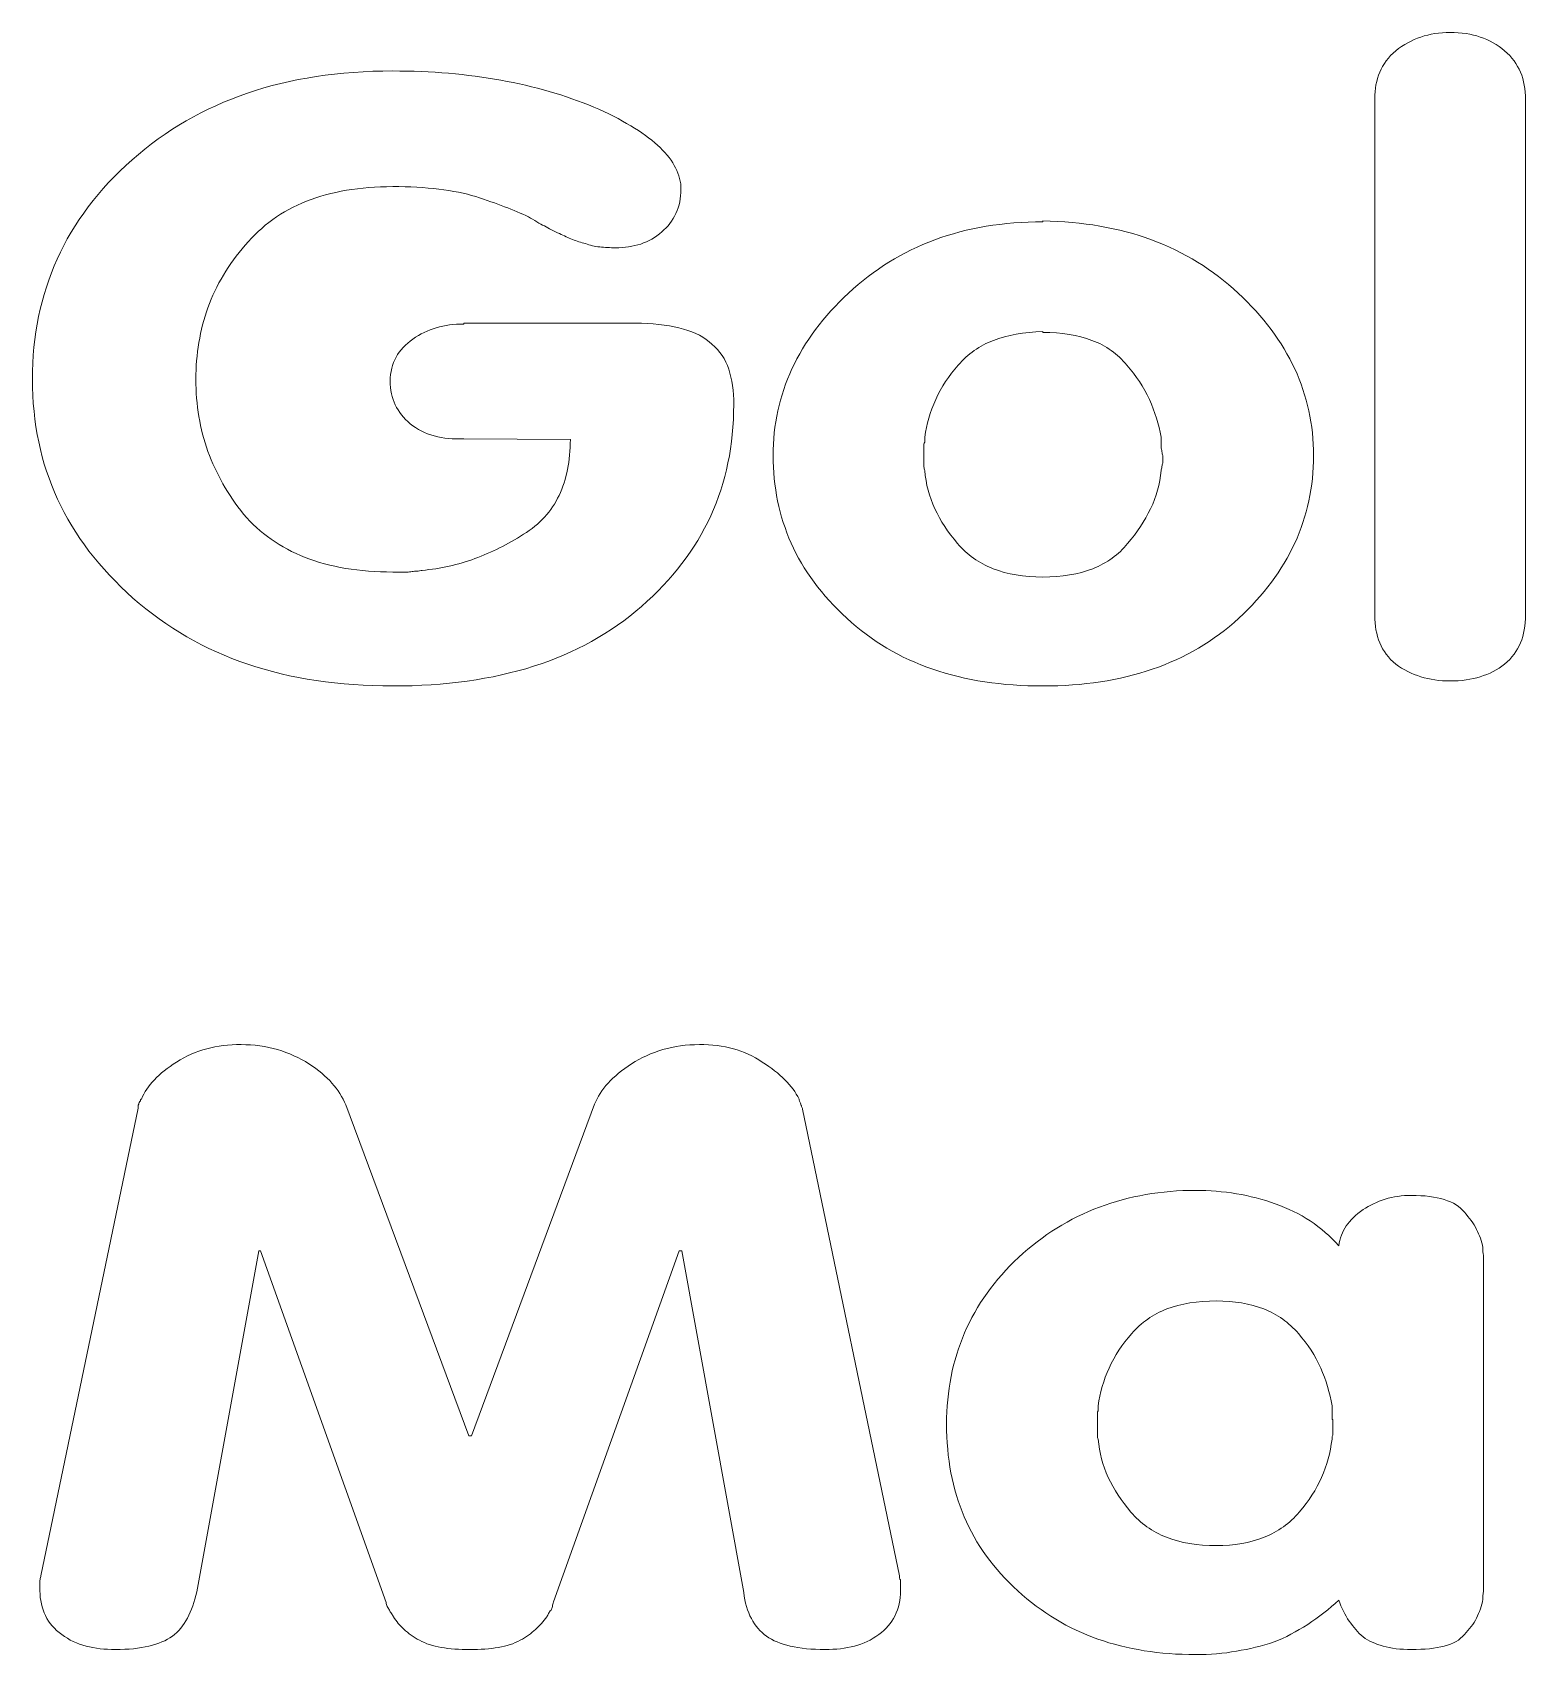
# Model space of a CAD drawing. Header units: millimetres. Extents: x -847 to 848, y -600 to 600.
# Drawn here: x -818.4 to -717.5, y -599.5 to -489.9 of the extents above; entities that cross this region are included whole.
import ezdxf

# ---------------------------------------------------------------- set-up
doc = ezdxf.new("R2010")
doc.units = ezdxf.units.MM
doc.header["$MEASUREMENT"] = 0

msp = doc.modelspace()

# ---------------------------------------------------------------- linework, layer by layer
at = {"color": 250, "lineweight": 5}
for points, knots in [([(-727.6963, -529.2813), (-727.6963, -529.2813), (-727.6963, -494.4201), (-727.6963, -494.4201), (-727.6963, -494.4201), (-727.6963, -493.7787), (-727.5832, -493.1845), (-727.3568, -492.6374), (-727.3568, -492.6374), (-727.1304, -492.0904), (-726.772, -491.6093), (-726.2815, -491.1943), (-726.2815, -491.1943), (-725.7533, -490.7793), (-725.1874, -490.468), (-724.5837, -490.2605), (-724.5837, -490.2605), (-723.9801, -490.053), (-723.3198, -489.9493), (-722.603, -489.9493), (-722.603, -489.9493), (-721.8484, -489.9493), (-721.1693, -490.053), (-720.5656, -490.2605), (-720.5656, -490.2605), (-719.962, -490.468), (-719.4149, -490.7793), (-718.9244, -491.1943), (-718.9244, -491.1943), (-718.434, -491.6093), (-718.0755, -492.0904), (-717.8492, -492.6374), (-717.8492, -492.6374), (-717.6228, -493.1845), (-717.5096, -493.7976), (-717.5096, -494.4767), (-717.5096, -494.4767), (-717.5096, -494.4767), (-717.5096, -529.2813), (-717.5096, -529.2813), (-717.5096, -529.2813), (-717.5096, -529.9982), (-717.6228, -530.6301), (-717.8492, -531.1772), (-717.8492, -531.1772), (-718.0755, -531.7243), (-718.434, -532.2053), (-718.9244, -532.6203), (-718.9244, -532.6203), (-719.4149, -532.9976), (-719.962, -533.2806), (-720.5656, -533.4692), (-720.5656, -533.4692), (-721.1693, -533.6578), (-721.8484, -533.7522), (-722.603, -533.7522), (-722.603, -533.7522), (-723.3198, -533.7522), (-723.9801, -533.6578), (-724.5837, -533.4692), (-724.5837, -533.4692), (-725.1874, -533.2806), (-725.7533, -532.9976), (-726.2815, -532.6203), (-726.2815, -532.6203), (-726.772, -532.2053), (-727.1304, -531.7243), (-727.3568, -531.1772), (-727.3568, -531.1772), (-727.5832, -530.6301), (-727.6963, -530.017), (-727.6963, -529.3379), (-727.6963, -529.3379), (-727.6963, -529.3379), (-727.6963, -529.2813), (-727.6963, -529.2813)], [0, 0, 0, 0, 0.05263158, 0.05263158, 0.05263158, 0.05263158, 0.10526316, 0.10526316, 0.10526316, 0.10526316, 0.15789474, 0.15789474, 0.15789474, 0.15789474, 0.21052632, 0.21052632, 0.21052632, 0.21052632, 0.26315789, 0.26315789, 0.26315789, 0.26315789, 0.31578947, 0.31578947, 0.31578947, 0.31578947, 0.36842105, 0.36842105, 0.36842105, 0.36842105, 0.42105263, 0.42105263, 0.42105263, 0.42105263, 0.47368421, 0.47368421, 0.47368421, 0.47368421, 0.52631579, 0.52631579, 0.52631579, 0.52631579, 0.57894737, 0.57894737, 0.57894737, 0.57894737, 0.63157895, 0.63157895, 0.63157895, 0.63157895, 0.68421053, 0.68421053, 0.68421053, 0.68421053, 0.73684211, 0.73684211, 0.73684211, 0.73684211, 0.78947368, 0.78947368, 0.78947368, 0.78947368, 0.84210526, 0.84210526, 0.84210526, 0.84210526, 0.89473684, 0.89473684, 0.89473684, 0.89473684, 0.94736842, 0.94736842, 0.94736842, 0.94736842, 1, 1, 1, 1]), ([(-789.2129, -509.587), (-789.2129, -509.587), (-777.2152, -509.587), (-777.2152, -509.587), (-777.2152, -509.587), (-776.1211, -509.6247), (-775.1779, -509.7568), (-774.3856, -509.9831), (-774.3856, -509.9831), (-773.5933, -510.2095), (-772.9519, -510.5491), (-772.4614, -511.0018), (-772.4614, -511.0018), (-771.9332, -511.4546), (-771.5559, -512.0205), (-771.3295, -512.6996), (-771.3295, -512.6996), (-771.1032, -513.3787), (-770.99, -514.171), (-770.99, -515.0765), (-770.99, -515.0765), (-770.99, -517.8307), (-771.5088, -520.3396), (-772.5463, -522.6034), (-772.5463, -522.6034), (-773.5838, -524.8671), (-775.1401, -526.9044), (-777.2152, -528.7154), (-777.2152, -528.7154), (-779.2903, -530.5264), (-781.7238, -531.8752), (-784.5157, -532.7618), (-784.5157, -532.7618), (-787.3076, -533.6484), (-790.4768, -534.0917), (-794.0233, -534.0917), (-794.0233, -534.0917), (-797.6452, -534.0917), (-800.9088, -533.6013), (-803.8139, -532.6203), (-803.8139, -532.6203), (-806.719, -531.6394), (-809.3034, -530.1491), (-811.5671, -528.1495), (-811.5671, -528.1495), (-813.8308, -526.1499), (-815.5286, -523.9239), (-816.6605, -521.4715), (-816.6605, -521.4715), (-817.7923, -519.0191), (-818.3582, -516.3216), (-818.3582, -513.3787), (-818.3582, -513.3787), (-818.3582, -510.4359), (-817.8018, -507.7289), (-816.6888, -505.2576), (-816.6888, -505.2576), (-815.5758, -502.7864), (-813.8874, -500.551), (-811.6237, -498.5514), (-811.6237, -498.5514), (-809.36, -496.5518), (-806.7661, -495.0521), (-803.8422, -494.0522), (-803.8422, -494.0522), (-800.9182, -493.0524), (-797.6452, -492.5525), (-794.0233, -492.5525), (-794.0233, -492.5525), (-791.42, -492.5525), (-788.9865, -492.76), (-786.7228, -493.1751), (-786.7228, -493.1751), (-784.4591, -493.5901), (-782.3652, -494.1937), (-780.441, -494.986), (-780.441, -494.986), (-778.5546, -495.8161), (-777.1209, -496.6744), (-776.1399, -497.561), (-776.1399, -497.561), (-775.159, -498.4476), (-774.6308, -499.3814), (-774.5553, -500.3624), (-774.5553, -500.3624), (-774.5553, -500.4001), (-774.5553, -500.4284), (-774.5553, -500.4472), (-774.5553, -500.4472), (-774.5553, -500.4661), (-774.5553, -500.4755), (-774.5553, -500.4755), (-774.5553, -500.4755), (-774.5553, -500.4755), (-774.5553, -500.4755), (-774.5553, -500.4755), (-774.5553, -500.4755), (-774.5553, -500.4755), (-774.5553, -500.4755), (-774.5553, -500.4755), (-774.5553, -500.4755), (-774.5553, -500.5133), (-774.5553, -500.5321), (-774.5553, -500.5321), (-774.5553, -500.5321), (-774.5553, -500.5321), (-774.5553, -500.5321), (-774.5553, -500.5321), (-774.5553, -500.5321), (-774.5553, -501.1358), (-774.6685, -501.6829), (-774.8949, -502.1733), (-774.8949, -502.1733), (-775.1213, -502.6638), (-775.442, -503.0788), (-775.857, -503.4184), (-775.857, -503.4184), (-776.272, -503.7957), (-776.7436, -504.0692), (-777.2718, -504.239), (-777.2718, -504.239), (-777.8, -504.4087), (-778.3659, -504.4936), (-778.9696, -504.4936), (-778.9696, -504.4936), (-779.3469, -504.4936), (-779.7053, -504.4748), (-780.0449, -504.437), (-780.0449, -504.437), (-780.3844, -504.3993), (-780.7051, -504.3239), (-781.0069, -504.2107), (-781.0069, -504.2107), (-781.3088, -504.1352), (-781.6012, -504.0409), (-781.8841, -503.9277), (-781.8841, -503.9277), (-782.1671, -503.8145), (-782.4595, -503.6825), (-782.7613, -503.5316), (-782.7613, -503.5316), (-782.95, -503.4561), (-783.1292, -503.3712), (-783.2989, -503.2769), (-783.2989, -503.2769), (-783.4687, -503.1826), (-783.6291, -503.0977), (-783.78, -503.0222), (-783.78, -503.0222), (-783.9309, -502.9468), (-784.1007, -502.8524), (-784.2893, -502.7393), (-784.2893, -502.7393), (-784.478, -502.6261), (-784.6666, -502.5129), (-784.8553, -502.3997), (-784.8553, -502.3997), (-785.3457, -502.1733), (-785.8834, -501.947), (-786.4681, -501.7206), (-786.4681, -501.7206), (-787.0529, -501.4942), (-787.7038, -501.2678), (-788.4206, -501.0415), (-788.4206, -501.0415), (-789.1374, -500.8151), (-789.9675, -500.6453), (-790.9107, -500.5321), (-790.9107, -500.5321), (-791.8539, -500.4189), (-792.8914, -500.3624), (-794.0233, -500.3624), (-794.0233, -500.3624), (-796.2493, -500.3624), (-798.1923, -500.6925), (-799.8524, -501.3527), (-799.8524, -501.3527), (-801.5124, -502.013), (-802.8895, -503.0034), (-803.9837, -504.3239), (-803.9837, -504.3239), (-805.1155, -505.6066), (-805.955, -507.012), (-806.502, -508.54), (-806.502, -508.54), (-807.0491, -510.068), (-807.3226, -511.6809), (-807.3226, -513.3787), (-807.3226, -513.3787), (-807.3226, -515.1142), (-807.0491, -516.7366), (-806.502, -518.2457), (-806.502, -518.2457), (-805.955, -519.7549), (-805.1532, -521.1697), (-804.0968, -522.4902), (-804.0968, -522.4902), (-803.0027, -523.7729), (-801.6162, -524.7445), (-799.9373, -525.4047), (-799.9373, -525.4047), (-798.2583, -526.065), (-796.287, -526.3951), (-794.0233, -526.3951), (-794.0233, -526.3951), (-793.8724, -526.3951), (-793.712, -526.3951), (-793.5423, -526.3951), (-793.5423, -526.3951), (-793.3725, -526.3951), (-793.2121, -526.3951), (-793.0612, -526.3951), (-793.0612, -526.3951), (-792.948, -526.3951), (-792.8349, -526.3857), (-792.7217, -526.3668), (-792.7217, -526.3668), (-792.6085, -526.3479), (-792.4953, -526.3385), (-792.3821, -526.3385), (-792.3821, -526.3385), (-792.3444, -526.3385), (-792.2878, -526.3291), (-792.2123, -526.3102), (-792.2123, -526.3102), (-792.1369, -526.2913), (-792.0803, -526.2819), (-792.0426, -526.2819), (-792.0426, -526.2819), (-790.7975, -526.1687), (-789.6091, -525.9046), (-788.4772, -525.4896), (-788.4772, -525.4896), (-787.3453, -525.0746), (-786.2512, -524.5275), (-785.1948, -523.8484), (-785.1948, -523.8484), (-784.1007, -523.1693), (-783.2989, -522.2921), (-782.7896, -521.2168), (-782.7896, -521.2168), (-782.2803, -520.1416), (-782.0256, -518.8871), (-782.0256, -517.4534), (-782.0256, -517.4534), (-782.0256, -517.4534), (-789.2129, -517.3968), (-789.2129, -517.3968), (-789.2129, -517.3968), (-789.9297, -517.4345), (-790.5994, -517.3685), (-791.222, -517.1987), (-791.222, -517.1987), (-791.8445, -517.029), (-792.3821, -516.7554), (-792.8349, -516.3781), (-792.8349, -516.3781), (-793.2876, -516.0009), (-793.6272, -515.5764), (-793.8535, -515.1048), (-793.8535, -515.1048), (-794.0799, -514.6332), (-794.1931, -514.0956), (-794.1931, -513.4919), (-794.1931, -513.4919), (-794.1931, -512.8882), (-794.061, -512.3506), (-793.7969, -511.879), (-793.7969, -511.879), (-793.5328, -511.4074), (-793.1555, -511.0018), (-792.6651, -510.6623), (-792.6651, -510.6623), (-792.1746, -510.3227), (-791.6464, -510.068), (-791.0805, -509.8983), (-791.0805, -509.8983), (-790.5145, -509.7285), (-789.892, -509.6436), (-789.2129, -509.6436), (-789.2129, -509.6436), (-789.2129, -509.6436), (-789.2129, -509.587), (-789.2129, -509.587)], [0, 0, 0, 0, 0.01408451, 0.01408451, 0.01408451, 0.01408451, 0.02816901, 0.02816901, 0.02816901, 0.02816901, 0.04225352, 0.04225352, 0.04225352, 0.04225352, 0.05633803, 0.05633803, 0.05633803, 0.05633803, 0.07042254, 0.07042254, 0.07042254, 0.07042254, 0.08450704, 0.08450704, 0.08450704, 0.08450704, 0.09859155, 0.09859155, 0.09859155, 0.09859155, 0.11267606, 0.11267606, 0.11267606, 0.11267606, 0.12676056, 0.12676056, 0.12676056, 0.12676056, 0.14084507, 0.14084507, 0.14084507, 0.14084507, 0.15492958, 0.15492958, 0.15492958, 0.15492958, 0.16901408, 0.16901408, 0.16901408, 0.16901408, 0.18309859, 0.18309859, 0.18309859, 0.18309859, 0.1971831, 0.1971831, 0.1971831, 0.1971831, 0.21126761, 0.21126761, 0.21126761, 0.21126761, 0.22535211, 0.22535211, 0.22535211, 0.22535211, 0.23943662, 0.23943662, 0.23943662, 0.23943662, 0.25352113, 0.25352113, 0.25352113, 0.25352113, 0.26760563, 0.26760563, 0.26760563, 0.26760563, 0.28169014, 0.28169014, 0.28169014, 0.28169014, 0.29577465, 0.29577465, 0.29577465, 0.29577465, 0.30985915, 0.30985915, 0.30985915, 0.30985915, 0.32394366, 0.32394366, 0.32394366, 0.32394366, 0.33802817, 0.33802817, 0.33802817, 0.33802817, 0.35211268, 0.35211268, 0.35211268, 0.35211268, 0.36619718, 0.36619718, 0.36619718, 0.36619718, 0.38028169, 0.38028169, 0.38028169, 0.38028169, 0.3943662, 0.3943662, 0.3943662, 0.3943662, 0.4084507, 0.4084507, 0.4084507, 0.4084507, 0.42253521, 0.42253521, 0.42253521, 0.42253521, 0.43661972, 0.43661972, 0.43661972, 0.43661972, 0.45070423, 0.45070423, 0.45070423, 0.45070423, 0.46478873, 0.46478873, 0.46478873, 0.46478873, 0.47887324, 0.47887324, 0.47887324, 0.47887324, 0.49295775, 0.49295775, 0.49295775, 0.49295775, 0.50704225, 0.50704225, 0.50704225, 0.50704225, 0.52112676, 0.52112676, 0.52112676, 0.52112676, 0.53521127, 0.53521127, 0.53521127, 0.53521127, 0.54929577, 0.54929577, 0.54929577, 0.54929577, 0.56338028, 0.56338028, 0.56338028, 0.56338028, 0.57746479, 0.57746479, 0.57746479, 0.57746479, 0.5915493, 0.5915493, 0.5915493, 0.5915493, 0.6056338, 0.6056338, 0.6056338, 0.6056338, 0.61971831, 0.61971831, 0.61971831, 0.61971831, 0.63380282, 0.63380282, 0.63380282, 0.63380282, 0.64788732, 0.64788732, 0.64788732, 0.64788732, 0.66197183, 0.66197183, 0.66197183, 0.66197183, 0.67605634, 0.67605634, 0.67605634, 0.67605634, 0.69014085, 0.69014085, 0.69014085, 0.69014085, 0.70422535, 0.70422535, 0.70422535, 0.70422535, 0.71830986, 0.71830986, 0.71830986, 0.71830986, 0.73239437, 0.73239437, 0.73239437, 0.73239437, 0.74647887, 0.74647887, 0.74647887, 0.74647887, 0.76056338, 0.76056338, 0.76056338, 0.76056338, 0.77464789, 0.77464789, 0.77464789, 0.77464789, 0.78873239, 0.78873239, 0.78873239, 0.78873239, 0.8028169, 0.8028169, 0.8028169, 0.8028169, 0.81690141, 0.81690141, 0.81690141, 0.81690141, 0.83098592, 0.83098592, 0.83098592, 0.83098592, 0.84507042, 0.84507042, 0.84507042, 0.84507042, 0.85915493, 0.85915493, 0.85915493, 0.85915493, 0.87323944, 0.87323944, 0.87323944, 0.87323944, 0.88732394, 0.88732394, 0.88732394, 0.88732394, 0.90140845, 0.90140845, 0.90140845, 0.90140845, 0.91549296, 0.91549296, 0.91549296, 0.91549296, 0.92957746, 0.92957746, 0.92957746, 0.92957746, 0.94366197, 0.94366197, 0.94366197, 0.94366197, 0.95774648, 0.95774648, 0.95774648, 0.95774648, 0.97183099, 0.97183099, 0.97183099, 0.97183099, 0.98591549, 0.98591549, 0.98591549, 0.98591549, 1, 1, 1, 1]), ([(-750.1072, -502.6827), (-747.4284, -502.7204), (-744.9855, -503.1448), (-742.7784, -503.956), (-742.7784, -503.956), (-740.5713, -504.7672), (-738.6188, -505.9651), (-736.921, -507.5497), (-736.921, -507.5497), (-735.2232, -509.1343), (-733.9499, -510.8415), (-733.101, -512.6713), (-733.101, -512.6713), (-732.2521, -514.5011), (-731.8277, -516.4536), (-731.8277, -518.5287), (-731.8277, -518.5287), (-731.8277, -520.6415), (-732.2521, -522.6128), (-733.101, -524.4426), (-733.101, -524.4426), (-733.9499, -526.2725), (-735.2044, -527.9608), (-736.8644, -529.5077), (-736.8644, -529.5077), (-738.5622, -531.0546), (-740.5147, -532.2053), (-742.7218, -532.9599), (-742.7218, -532.9599), (-744.9289, -533.7144), (-747.3907, -534.0917), (-750.1072, -534.0917), (-750.1072, -534.0917), (-752.8614, -534.0917), (-755.342, -533.7144), (-757.5491, -532.9599), (-757.5491, -532.9599), (-759.7563, -532.2053), (-761.6898, -531.0546), (-763.3499, -529.5077), (-763.3499, -529.5077), (-765.0477, -527.9608), (-766.3022, -526.2725), (-767.1133, -524.4426), (-767.1133, -524.4426), (-767.9245, -522.6128), (-768.3301, -520.6415), (-768.3301, -518.5287), (-768.3301, -518.5287), (-768.3301, -516.4536), (-767.9056, -514.5011), (-767.0567, -512.6713), (-767.0567, -512.6713), (-766.2078, -510.8415), (-764.9345, -509.1343), (-763.2367, -507.5497), (-763.2367, -507.5497), (-761.5389, -505.9651), (-759.5959, -504.7672), (-757.4076, -503.956), (-757.4076, -503.956), (-755.2194, -503.1448), (-752.7859, -502.7393), (-750.1072, -502.7393), (-750.1072, -502.7393), (-750.1072, -502.7393), (-750.1072, -502.6827), (-750.1072, -502.6827)], [0, 0, 0, 0, 0.05882353, 0.05882353, 0.05882353, 0.05882353, 0.11764706, 0.11764706, 0.11764706, 0.11764706, 0.17647059, 0.17647059, 0.17647059, 0.17647059, 0.23529412, 0.23529412, 0.23529412, 0.23529412, 0.29411765, 0.29411765, 0.29411765, 0.29411765, 0.35294118, 0.35294118, 0.35294118, 0.35294118, 0.41176471, 0.41176471, 0.41176471, 0.41176471, 0.47058824, 0.47058824, 0.47058824, 0.47058824, 0.52941176, 0.52941176, 0.52941176, 0.52941176, 0.58823529, 0.58823529, 0.58823529, 0.58823529, 0.64705882, 0.64705882, 0.64705882, 0.64705882, 0.70588235, 0.70588235, 0.70588235, 0.70588235, 0.76470588, 0.76470588, 0.76470588, 0.76470588, 0.82352941, 0.82352941, 0.82352941, 0.82352941, 0.88235294, 0.88235294, 0.88235294, 0.88235294, 0.94117647, 0.94117647, 0.94117647, 0.94117647, 1, 1, 1, 1]), ([(-750.1072, -510.1529), (-751.3899, -510.1907), (-752.5029, -510.3887), (-753.4461, -510.7472), (-753.4461, -510.7472), (-754.3894, -511.1056), (-755.1817, -511.6621), (-755.823, -512.4166), (-755.823, -512.4166), (-756.4644, -513.1335), (-756.9738, -513.9069), (-757.3511, -514.7369), (-757.3511, -514.7369), (-757.7283, -515.567), (-757.9736, -516.4159), (-758.0868, -517.2836), (-758.0868, -517.2836), (-758.0868, -517.3214), (-758.0868, -517.3685), (-758.0868, -517.4251), (-758.0868, -517.4251), (-758.0868, -517.4817), (-758.0868, -517.5477), (-758.0868, -517.6232), (-758.0868, -517.6232), (-758.1245, -517.6609), (-758.1434, -517.7081), (-758.1434, -517.7647), (-758.1434, -517.7647), (-758.1434, -517.8213), (-758.1434, -517.8873), (-758.1434, -517.9627), (-758.1434, -517.9627), (-758.1434, -518.0759), (-758.1434, -518.1797), (-758.1434, -518.274), (-758.1434, -518.274), (-758.1434, -518.3683), (-758.1434, -518.4532), (-758.1434, -518.5287), (-758.1434, -518.5287), (-758.1434, -518.6041), (-758.1434, -518.689), (-758.1434, -518.7833), (-758.1434, -518.7833), (-758.1434, -518.8777), (-758.1434, -518.9626), (-758.1434, -519.038), (-758.1434, -519.038), (-758.1434, -519.1135), (-758.1434, -519.1984), (-758.1434, -519.2927), (-758.1434, -519.2927), (-758.1434, -519.387), (-758.1245, -519.4719), (-758.0868, -519.5473), (-758.0868, -519.5473), (-758.0113, -520.4528), (-757.7849, -521.3112), (-757.4076, -522.1223), (-757.4076, -522.1223), (-757.0304, -522.9335), (-756.521, -523.7164), (-755.8796, -524.4709), (-755.8796, -524.4709), (-755.2383, -525.2255), (-754.4365, -525.7914), (-753.4744, -526.1687), (-753.4744, -526.1687), (-752.5124, -526.546), (-751.3899, -526.7346), (-750.1072, -526.7346), (-750.1072, -526.7346), (-748.8244, -526.7346), (-747.702, -526.546), (-746.7399, -526.1687), (-746.7399, -526.1687), (-745.7778, -525.7914), (-744.9949, -525.2255), (-744.3913, -524.4709), (-744.3913, -524.4709), (-743.7499, -523.7164), (-743.2311, -522.9335), (-742.835, -522.1223), (-742.835, -522.1223), (-742.4388, -521.3112), (-742.203, -520.4528), (-742.1276, -519.5473), (-742.1276, -519.5473), (-742.1276, -519.5096), (-742.1181, -519.4719), (-742.0993, -519.4342), (-742.0993, -519.4342), (-742.0804, -519.3964), (-742.071, -519.3398), (-742.071, -519.2644), (-742.071, -519.2644), (-742.071, -519.2267), (-742.0615, -519.1889), (-742.0427, -519.1512), (-742.0427, -519.1512), (-742.0238, -519.1135), (-742.0144, -519.0757), (-742.0144, -519.038), (-742.0144, -519.038), (-742.0144, -518.9626), (-742.0144, -518.8777), (-742.0144, -518.7833), (-742.0144, -518.7833), (-742.0144, -518.689), (-742.0144, -518.6041), (-742.0144, -518.5287), (-742.0144, -518.5287), (-742.0144, -518.4909), (-742.0238, -518.4532), (-742.0427, -518.4155), (-742.0427, -518.4155), (-742.0615, -518.3778), (-742.071, -518.3212), (-742.071, -518.2457), (-742.071, -518.2457), (-742.071, -518.208), (-742.0804, -518.1608), (-742.0993, -518.1042), (-742.0993, -518.1042), (-742.1181, -518.0476), (-742.1276, -518.0005), (-742.1276, -517.9627), (-742.1276, -517.9627), (-742.1276, -517.8496), (-742.1276, -517.7364), (-742.1276, -517.6232), (-742.1276, -517.6232), (-742.1276, -517.51), (-742.1276, -517.3968), (-742.1276, -517.2836), (-742.1276, -517.2836), (-742.2785, -516.4159), (-742.5426, -515.567), (-742.9199, -514.7369), (-742.9199, -514.7369), (-743.2972, -513.9069), (-743.8065, -513.1335), (-744.4479, -512.4166), (-744.4479, -512.4166), (-745.0515, -511.6621), (-745.8344, -511.1056), (-746.7965, -510.7472), (-746.7965, -510.7472), (-747.7586, -510.3887), (-748.8621, -510.2095), (-750.1072, -510.2095), (-750.1072, -510.2095), (-750.1072, -510.2095), (-750.1072, -510.1529), (-750.1072, -510.1529)], [0, 0, 0, 0, 0.02564103, 0.02564103, 0.02564103, 0.02564103, 0.05128205, 0.05128205, 0.05128205, 0.05128205, 0.07692308, 0.07692308, 0.07692308, 0.07692308, 0.1025641, 0.1025641, 0.1025641, 0.1025641, 0.12820513, 0.12820513, 0.12820513, 0.12820513, 0.15384615, 0.15384615, 0.15384615, 0.15384615, 0.17948718, 0.17948718, 0.17948718, 0.17948718, 0.20512821, 0.20512821, 0.20512821, 0.20512821, 0.23076923, 0.23076923, 0.23076923, 0.23076923, 0.25641026, 0.25641026, 0.25641026, 0.25641026, 0.28205128, 0.28205128, 0.28205128, 0.28205128, 0.30769231, 0.30769231, 0.30769231, 0.30769231, 0.33333333, 0.33333333, 0.33333333, 0.33333333, 0.35897436, 0.35897436, 0.35897436, 0.35897436, 0.38461538, 0.38461538, 0.38461538, 0.38461538, 0.41025641, 0.41025641, 0.41025641, 0.41025641, 0.43589744, 0.43589744, 0.43589744, 0.43589744, 0.46153846, 0.46153846, 0.46153846, 0.46153846, 0.48717949, 0.48717949, 0.48717949, 0.48717949, 0.51282051, 0.51282051, 0.51282051, 0.51282051, 0.53846154, 0.53846154, 0.53846154, 0.53846154, 0.56410256, 0.56410256, 0.56410256, 0.56410256, 0.58974359, 0.58974359, 0.58974359, 0.58974359, 0.61538462, 0.61538462, 0.61538462, 0.61538462, 0.64102564, 0.64102564, 0.64102564, 0.64102564, 0.66666667, 0.66666667, 0.66666667, 0.66666667, 0.69230769, 0.69230769, 0.69230769, 0.69230769, 0.71794872, 0.71794872, 0.71794872, 0.71794872, 0.74358974, 0.74358974, 0.74358974, 0.74358974, 0.76923077, 0.76923077, 0.76923077, 0.76923077, 0.79487179, 0.79487179, 0.79487179, 0.79487179, 0.82051282, 0.82051282, 0.82051282, 0.82051282, 0.84615385, 0.84615385, 0.84615385, 0.84615385, 0.87179487, 0.87179487, 0.87179487, 0.87179487, 0.8974359, 0.8974359, 0.8974359, 0.8974359, 0.92307692, 0.92307692, 0.92307692, 0.92307692, 0.94871795, 0.94871795, 0.94871795, 0.94871795, 0.97435897, 0.97435897, 0.97435897, 0.97435897, 1, 1, 1, 1]), ([(-817.7923, -594.1934), (-817.7923, -594.1934), (-811.2275, -562.6146), (-811.2275, -562.6146), (-811.2275, -562.6146), (-811.2275, -562.5768), (-811.2275, -562.5297), (-811.2275, -562.4731), (-811.2275, -562.4731), (-811.2275, -562.4165), (-811.2087, -562.3693), (-811.171, -562.3316), (-811.171, -562.3316), (-811.171, -562.2939), (-811.1615, -562.2561), (-811.1427, -562.2184), (-811.1427, -562.2184), (-811.1238, -562.1807), (-811.0955, -562.1429), (-811.0578, -562.1052), (-811.0578, -562.1052), (-811.0578, -562.0675), (-811.0483, -562.0392), (-811.0295, -562.0203), (-811.0295, -562.0203), (-811.0106, -562.0015), (-811.0012, -561.992), (-811.0012, -561.992), (-811.0012, -561.992), (-810.8125, -561.5393), (-810.5201, -561.1054), (-810.124, -560.6904), (-810.124, -560.6904), (-809.7278, -560.2754), (-809.2279, -559.8792), (-808.6243, -559.5019), (-808.6243, -559.5019), (-807.9829, -559.0869), (-807.3038, -558.7851), (-806.5869, -558.5965), (-806.5869, -558.5965), (-805.8701, -558.4078), (-805.0966, -558.3135), (-804.2666, -558.3135), (-804.2666, -558.3135), (-803.3989, -558.3135), (-802.5783, -558.4267), (-801.8048, -558.653), (-801.8048, -558.653), (-801.0314, -558.8794), (-800.324, -559.2001), (-799.6826, -559.6151), (-799.6826, -559.6151), (-799.0412, -560.0301), (-798.5224, -560.464), (-798.1263, -560.9168), (-798.1263, -560.9168), (-797.7301, -561.3695), (-797.4189, -561.86), (-797.1925, -562.3882), (-797.1925, -562.3882), (-797.1925, -562.3882), (-788.8733, -584.7424), (-788.8733, -584.7424), (-788.8733, -584.7424), (-788.8733, -584.7424), (-788.7036, -584.7424), (-788.7036, -584.7424), (-788.7036, -584.7424), (-788.7036, -584.7424), (-780.3844, -562.3316), (-780.3844, -562.3316), (-780.3844, -562.3316), (-780.1958, -561.8411), (-779.8939, -561.3695), (-779.4789, -560.9168), (-779.4789, -560.9168), (-779.0639, -560.464), (-778.5357, -560.0301), (-777.8943, -559.6151), (-777.8943, -559.6151), (-777.2529, -559.2001), (-776.5455, -558.8794), (-775.7721, -558.653), (-775.7721, -558.653), (-774.9987, -558.4267), (-774.1781, -558.3135), (-773.3103, -558.3135), (-773.3103, -558.3135), (-772.4803, -558.3135), (-771.7163, -558.4078), (-771.0183, -558.5965), (-771.0183, -558.5965), (-770.3203, -558.7851), (-769.6695, -559.0869), (-769.0658, -559.5019), (-769.0658, -559.5019), (-768.4622, -559.8792), (-767.9528, -560.2754), (-767.5378, -560.6904), (-767.5378, -560.6904), (-767.1228, -561.1054), (-766.8021, -561.5393), (-766.5757, -561.992), (-766.5757, -561.992), (-766.5757, -562.0298), (-766.5663, -562.0769), (-766.5474, -562.1335), (-766.5474, -562.1335), (-766.5286, -562.1901), (-766.5003, -562.2561), (-766.4626, -562.3316), (-766.4626, -562.3316), (-766.4626, -562.3693), (-766.4531, -562.3976), (-766.4343, -562.4165), (-766.4343, -562.4165), (-766.4154, -562.4353), (-766.406, -562.4636), (-766.406, -562.5014), (-766.406, -562.5014), (-766.406, -562.5391), (-766.3965, -562.5674), (-766.3777, -562.5863), (-766.3777, -562.5863), (-766.3588, -562.6051), (-766.3494, -562.6334), (-766.3494, -562.6711), (-766.3494, -562.6711), (-766.3494, -562.6711), (-759.7846, -594.1934), (-759.7846, -594.1934), (-759.7846, -594.1934), (-759.7846, -594.2311), (-759.7846, -594.2783), (-759.7846, -594.3349), (-759.7846, -594.3349), (-759.7846, -594.3915), (-759.7657, -594.4386), (-759.728, -594.4764), (-759.728, -594.4764), (-759.728, -594.5518), (-759.728, -594.6084), (-759.728, -594.6461), (-759.728, -594.6461), (-759.728, -594.6839), (-759.728, -594.7216), (-759.728, -594.7593), (-759.728, -594.7593), (-759.728, -594.8348), (-759.728, -594.9102), (-759.728, -594.9857), (-759.728, -594.9857), (-759.728, -595.0611), (-759.728, -595.1366), (-759.728, -595.2121), (-759.728, -595.2121), (-759.728, -595.8157), (-759.8506, -596.3722), (-760.0959, -596.8816), (-760.0959, -596.8816), (-760.3411, -597.3909), (-760.7089, -597.8153), (-761.1994, -598.1549), (-761.1994, -598.1549), (-761.6899, -598.5322), (-762.237, -598.7963), (-762.8406, -598.9472), (-762.8406, -598.9472), (-763.4443, -599.0981), (-764.1045, -599.1736), (-764.8214, -599.1736), (-764.8214, -599.1736), (-765.7269, -599.1736), (-766.5097, -599.0981), (-767.17, -598.9472), (-767.17, -598.9472), (-767.8302, -598.7963), (-768.3679, -598.5699), (-768.7829, -598.2681), (-768.7829, -598.2681), (-769.1979, -597.9662), (-769.5374, -597.5701), (-769.8015, -597.0796), (-769.8015, -597.0796), (-770.0656, -596.5892), (-770.2354, -596.0044), (-770.3109, -595.3252), (-770.3109, -595.3252), (-770.3109, -595.3252), (-774.4988, -572.2353), (-774.4988, -572.2353), (-774.4988, -572.2353), (-774.4988, -572.2353), (-774.6685, -572.2353), (-774.6685, -572.2353), (-774.6685, -572.2353), (-774.6685, -572.2353), (-783.1575, -595.9478), (-783.1575, -595.9478), (-783.1575, -595.9478), (-783.1952, -596.061), (-783.2235, -596.1647), (-783.2424, -596.259), (-783.2424, -596.259), (-783.2612, -596.3534), (-783.2895, -596.4382), (-783.3272, -596.5137), (-783.3272, -596.5137), (-783.4027, -596.5892), (-783.4593, -596.6646), (-783.497, -596.7401), (-783.497, -596.7401), (-783.5348, -596.8155), (-783.5725, -596.891), (-783.6102, -596.9664), (-783.6102, -596.9664), (-783.8366, -597.2683), (-784.0912, -597.5512), (-784.3742, -597.8153), (-784.3742, -597.8153), (-784.6572, -598.0794), (-785.0062, -598.3247), (-785.4212, -598.551), (-785.4212, -598.551), (-785.8362, -598.7774), (-786.3267, -598.9378), (-786.8926, -599.0321), (-786.8926, -599.0321), (-787.4585, -599.1264), (-788.0999, -599.1736), (-788.8168, -599.1736), (-788.8168, -599.1736), (-789.5336, -599.1736), (-790.175, -599.1264), (-790.7409, -599.0321), (-790.7409, -599.0321), (-791.3068, -598.9378), (-791.7973, -598.7774), (-792.2123, -598.551), (-792.2123, -598.551), (-792.6273, -598.3247), (-792.9763, -598.0794), (-793.2593, -597.8153), (-793.2593, -597.8153), (-793.5423, -597.5512), (-793.7781, -597.2683), (-793.9667, -596.9664), (-793.9667, -596.9664), (-794.0044, -596.891), (-794.0516, -596.8155), (-794.1082, -596.7401), (-794.1082, -596.7401), (-794.1648, -596.6646), (-794.2119, -596.5892), (-794.2497, -596.5137), (-794.2497, -596.5137), (-794.2874, -596.4382), (-794.3346, -596.3534), (-794.3912, -596.259), (-794.3912, -596.259), (-794.4477, -596.1647), (-794.476, -596.0798), (-794.476, -596.0044), (-794.476, -596.0044), (-794.476, -596.0044), (-802.965, -572.2353), (-802.965, -572.2353), (-802.965, -572.2353), (-802.965, -572.2353), (-803.0782, -572.2353), (-803.0782, -572.2353), (-803.0782, -572.2353), (-803.0782, -572.2353), (-807.266, -595.2687), (-807.266, -595.2687), (-807.266, -595.2687), (-807.417, -595.9478), (-807.6245, -596.542), (-807.8886, -597.0513), (-807.8886, -597.0513), (-808.1527, -597.5607), (-808.4922, -597.9662), (-808.9072, -598.2681), (-808.9072, -598.2681), (-809.3222, -598.5699), (-809.8504, -598.7963), (-810.4918, -598.9472), (-810.4918, -598.9472), (-811.1332, -599.0981), (-811.8878, -599.1736), (-812.7556, -599.1736), (-812.7556, -599.1736), (-813.4724, -599.1736), (-814.1326, -599.0981), (-814.7363, -598.9472), (-814.7363, -598.9472), (-815.34, -598.7963), (-815.887, -598.5322), (-816.3775, -598.1549), (-816.3775, -598.1549), (-816.868, -597.8153), (-817.2358, -597.3909), (-817.4811, -596.8816), (-817.4811, -596.8816), (-817.7263, -596.3722), (-817.8489, -595.8157), (-817.8489, -595.2121), (-817.8489, -595.2121), (-817.8489, -595.1366), (-817.8489, -595.0611), (-817.8489, -594.9857), (-817.8489, -594.9857), (-817.8489, -594.9102), (-817.8489, -594.8348), (-817.8489, -594.7593), (-817.8489, -594.7593), (-817.8489, -594.6839), (-817.8489, -594.599), (-817.8489, -594.5047), (-817.8489, -594.5047), (-817.8489, -594.4103), (-817.83, -594.3254), (-817.7923, -594.25), (-817.7923, -594.25), (-817.7923, -594.25), (-817.7923, -594.1934), (-817.7923, -594.1934)], [0, 0, 0, 0, 0.01219512, 0.01219512, 0.01219512, 0.01219512, 0.02439024, 0.02439024, 0.02439024, 0.02439024, 0.03658537, 0.03658537, 0.03658537, 0.03658537, 0.04878049, 0.04878049, 0.04878049, 0.04878049, 0.06097561, 0.06097561, 0.06097561, 0.06097561, 0.07317073, 0.07317073, 0.07317073, 0.07317073, 0.08536585, 0.08536585, 0.08536585, 0.08536585, 0.09756098, 0.09756098, 0.09756098, 0.09756098, 0.1097561, 0.1097561, 0.1097561, 0.1097561, 0.12195122, 0.12195122, 0.12195122, 0.12195122, 0.13414634, 0.13414634, 0.13414634, 0.13414634, 0.14634146, 0.14634146, 0.14634146, 0.14634146, 0.15853659, 0.15853659, 0.15853659, 0.15853659, 0.17073171, 0.17073171, 0.17073171, 0.17073171, 0.18292683, 0.18292683, 0.18292683, 0.18292683, 0.19512195, 0.19512195, 0.19512195, 0.19512195, 0.20731707, 0.20731707, 0.20731707, 0.20731707, 0.2195122, 0.2195122, 0.2195122, 0.2195122, 0.23170732, 0.23170732, 0.23170732, 0.23170732, 0.24390244, 0.24390244, 0.24390244, 0.24390244, 0.25609756, 0.25609756, 0.25609756, 0.25609756, 0.26829268, 0.26829268, 0.26829268, 0.26829268, 0.2804878, 0.2804878, 0.2804878, 0.2804878, 0.29268293, 0.29268293, 0.29268293, 0.29268293, 0.30487805, 0.30487805, 0.30487805, 0.30487805, 0.31707317, 0.31707317, 0.31707317, 0.31707317, 0.32926829, 0.32926829, 0.32926829, 0.32926829, 0.34146341, 0.34146341, 0.34146341, 0.34146341, 0.35365854, 0.35365854, 0.35365854, 0.35365854, 0.36585366, 0.36585366, 0.36585366, 0.36585366, 0.37804878, 0.37804878, 0.37804878, 0.37804878, 0.3902439, 0.3902439, 0.3902439, 0.3902439, 0.40243902, 0.40243902, 0.40243902, 0.40243902, 0.41463415, 0.41463415, 0.41463415, 0.41463415, 0.42682927, 0.42682927, 0.42682927, 0.42682927, 0.43902439, 0.43902439, 0.43902439, 0.43902439, 0.45121951, 0.45121951, 0.45121951, 0.45121951, 0.46341463, 0.46341463, 0.46341463, 0.46341463, 0.47560976, 0.47560976, 0.47560976, 0.47560976, 0.48780488, 0.48780488, 0.48780488, 0.48780488, 0.5, 0.5, 0.5, 0.5, 0.51219512, 0.51219512, 0.51219512, 0.51219512, 0.52439024, 0.52439024, 0.52439024, 0.52439024, 0.53658537, 0.53658537, 0.53658537, 0.53658537, 0.54878049, 0.54878049, 0.54878049, 0.54878049, 0.56097561, 0.56097561, 0.56097561, 0.56097561, 0.57317073, 0.57317073, 0.57317073, 0.57317073, 0.58536585, 0.58536585, 0.58536585, 0.58536585, 0.59756098, 0.59756098, 0.59756098, 0.59756098, 0.6097561, 0.6097561, 0.6097561, 0.6097561, 0.62195122, 0.62195122, 0.62195122, 0.62195122, 0.63414634, 0.63414634, 0.63414634, 0.63414634, 0.64634146, 0.64634146, 0.64634146, 0.64634146, 0.65853659, 0.65853659, 0.65853659, 0.65853659, 0.67073171, 0.67073171, 0.67073171, 0.67073171, 0.68292683, 0.68292683, 0.68292683, 0.68292683, 0.69512195, 0.69512195, 0.69512195, 0.69512195, 0.70731707, 0.70731707, 0.70731707, 0.70731707, 0.7195122, 0.7195122, 0.7195122, 0.7195122, 0.73170732, 0.73170732, 0.73170732, 0.73170732, 0.74390244, 0.74390244, 0.74390244, 0.74390244, 0.75609756, 0.75609756, 0.75609756, 0.75609756, 0.76829268, 0.76829268, 0.76829268, 0.76829268, 0.7804878, 0.7804878, 0.7804878, 0.7804878, 0.79268293, 0.79268293, 0.79268293, 0.79268293, 0.80487805, 0.80487805, 0.80487805, 0.80487805, 0.81707317, 0.81707317, 0.81707317, 0.81707317, 0.82926829, 0.82926829, 0.82926829, 0.82926829, 0.84146341, 0.84146341, 0.84146341, 0.84146341, 0.85365854, 0.85365854, 0.85365854, 0.85365854, 0.86585366, 0.86585366, 0.86585366, 0.86585366, 0.87804878, 0.87804878, 0.87804878, 0.87804878, 0.8902439, 0.8902439, 0.8902439, 0.8902439, 0.90243902, 0.90243902, 0.90243902, 0.90243902, 0.91463415, 0.91463415, 0.91463415, 0.91463415, 0.92682927, 0.92682927, 0.92682927, 0.92682927, 0.93902439, 0.93902439, 0.93902439, 0.93902439, 0.95121951, 0.95121951, 0.95121951, 0.95121951, 0.96341463, 0.96341463, 0.96341463, 0.96341463, 0.97560976, 0.97560976, 0.97560976, 0.97560976, 0.98780488, 0.98780488, 0.98780488, 0.98780488, 1, 1, 1, 1]), ([(-720.3393, -573.7634), (-720.3393, -573.7634), (-720.3393, -593.9104), (-720.3393, -593.9104), (-720.3393, -593.9104), (-720.3393, -594.0613), (-720.3393, -594.2123), (-720.3393, -594.3632), (-720.3393, -594.3632), (-720.3393, -594.5141), (-720.3393, -594.665), (-720.3393, -594.8159), (-720.3393, -594.8159), (-720.3393, -594.8914), (-720.3393, -594.9668), (-720.3393, -595.0423), (-720.3393, -595.0423), (-720.3393, -595.1177), (-720.3393, -595.1932), (-720.3393, -595.2687), (-720.3393, -595.2687), (-720.3771, -595.3818), (-720.3959, -595.4762), (-720.3959, -595.5516), (-720.3959, -595.5516), (-720.3959, -595.6271), (-720.3959, -595.7025), (-720.3959, -595.778), (-720.3959, -595.778), (-720.4714, -596.2307), (-720.6129, -596.6552), (-720.8204, -597.0513), (-720.8204, -597.0513), (-721.0279, -597.4475), (-721.3014, -597.8153), (-721.641, -598.1549), (-721.641, -598.1549), (-721.9428, -598.5322), (-722.3955, -598.7963), (-722.9992, -598.9472), (-722.9992, -598.9472), (-723.6029, -599.0981), (-724.3386, -599.1736), (-725.2063, -599.1736), (-725.2063, -599.1736), (-725.9609, -599.1736), (-726.6023, -599.0981), (-727.1305, -598.9472), (-727.1305, -598.9472), (-727.6587, -598.7963), (-728.1114, -598.5888), (-728.4887, -598.3247), (-728.4887, -598.3247), (-728.8283, -598.0228), (-729.1395, -597.6644), (-729.4225, -597.2494), (-729.4225, -597.2494), (-729.7055, -596.8344), (-729.9413, -596.3628), (-730.1299, -595.8346), (-730.1299, -595.8346), (-730.7713, -596.4382), (-731.4693, -596.9853), (-732.2238, -597.4758), (-732.2238, -597.4758), (-732.9784, -597.9662), (-733.733, -598.3624), (-734.4876, -598.6642), (-734.4876, -598.6642), (-735.3176, -598.9283), (-736.1665, -599.1358), (-737.0342, -599.2868), (-737.0342, -599.2868), (-737.902, -599.4377), (-738.8263, -599.5131), (-739.8073, -599.5131), (-739.8073, -599.5131), (-742.2219, -599.5131), (-744.4196, -599.1641), (-746.4004, -598.4662), (-746.4004, -598.4662), (-748.3811, -597.7682), (-750.1827, -596.6835), (-751.805, -595.2121), (-751.805, -595.2121), (-753.4273, -593.7406), (-754.6346, -592.0712), (-755.4269, -590.2036), (-755.4269, -590.2036), (-756.2192, -588.336), (-756.6154, -586.2515), (-756.6154, -583.9501), (-756.6154, -583.9501), (-756.6154, -581.7241), (-756.2098, -579.6679), (-755.3986, -577.7814), (-755.3986, -577.7814), (-754.5875, -575.895), (-753.3707, -574.1972), (-751.7484, -572.6881), (-751.7484, -572.6881), (-750.1261, -571.1789), (-748.3057, -570.0471), (-746.2872, -569.2925), (-746.2872, -569.2925), (-744.2687, -568.5379), (-742.1087, -568.1607), (-739.8073, -568.1607), (-739.8073, -568.1607), (-738.8641, -568.1607), (-737.9397, -568.2361), (-737.0342, -568.387), (-737.0342, -568.387), (-736.1287, -568.5379), (-735.261, -568.7643), (-734.431, -569.0661), (-734.431, -569.0661), (-733.5632, -569.368), (-732.7709, -569.7547), (-732.0541, -570.2263), (-732.0541, -570.2263), (-731.3372, -570.6979), (-730.6958, -571.2544), (-730.1299, -571.8958), (-730.1299, -571.8958), (-730.0544, -571.4053), (-729.8847, -570.962), (-729.6206, -570.5659), (-729.6206, -570.5659), (-729.3565, -570.1697), (-728.9792, -569.8018), (-728.4887, -569.4623), (-728.4887, -569.4623), (-728.036, -569.1605), (-727.5361, -568.9247), (-726.989, -568.7549), (-726.989, -568.7549), (-726.4419, -568.5851), (-725.8477, -568.5002), (-725.2063, -568.5002), (-725.2063, -568.5002), (-724.3386, -568.5002), (-723.6029, -568.5945), (-722.9992, -568.7832), (-722.9992, -568.7832), (-722.3955, -568.9718), (-721.9428, -569.2548), (-721.641, -569.6321), (-721.641, -569.6321), (-721.3014, -570.0094), (-721.0279, -570.3961), (-720.8204, -570.7922), (-720.8204, -570.7922), (-720.6129, -571.1884), (-720.4714, -571.594), (-720.3959, -572.009), (-720.3959, -572.009), (-720.3959, -572.0844), (-720.3959, -572.1693), (-720.3959, -572.2636), (-720.3959, -572.2636), (-720.3959, -572.358), (-720.3771, -572.4429), (-720.3393, -572.5183), (-720.3393, -572.5183), (-720.3393, -572.5938), (-720.3393, -572.6692), (-720.3393, -572.7447), (-720.3393, -572.7447), (-720.3393, -572.8201), (-720.3393, -572.8956), (-720.3393, -572.9711), (-720.3393, -572.9711), (-720.3393, -573.122), (-720.3393, -573.2729), (-720.3393, -573.4238), (-720.3393, -573.4238), (-720.3393, -573.5747), (-720.3393, -573.7068), (-720.3393, -573.8199), (-720.3393, -573.8199), (-720.3393, -573.8199), (-720.3393, -573.7634), (-720.3393, -573.7634)], [0, 0, 0, 0, 0.02173913, 0.02173913, 0.02173913, 0.02173913, 0.04347826, 0.04347826, 0.04347826, 0.04347826, 0.06521739, 0.06521739, 0.06521739, 0.06521739, 0.08695652, 0.08695652, 0.08695652, 0.08695652, 0.10869565, 0.10869565, 0.10869565, 0.10869565, 0.13043478, 0.13043478, 0.13043478, 0.13043478, 0.15217391, 0.15217391, 0.15217391, 0.15217391, 0.17391304, 0.17391304, 0.17391304, 0.17391304, 0.19565217, 0.19565217, 0.19565217, 0.19565217, 0.2173913, 0.2173913, 0.2173913, 0.2173913, 0.23913043, 0.23913043, 0.23913043, 0.23913043, 0.26086957, 0.26086957, 0.26086957, 0.26086957, 0.2826087, 0.2826087, 0.2826087, 0.2826087, 0.30434783, 0.30434783, 0.30434783, 0.30434783, 0.32608696, 0.32608696, 0.32608696, 0.32608696, 0.34782609, 0.34782609, 0.34782609, 0.34782609, 0.36956522, 0.36956522, 0.36956522, 0.36956522, 0.39130435, 0.39130435, 0.39130435, 0.39130435, 0.41304348, 0.41304348, 0.41304348, 0.41304348, 0.43478261, 0.43478261, 0.43478261, 0.43478261, 0.45652174, 0.45652174, 0.45652174, 0.45652174, 0.47826087, 0.47826087, 0.47826087, 0.47826087, 0.5, 0.5, 0.5, 0.5, 0.52173913, 0.52173913, 0.52173913, 0.52173913, 0.54347826, 0.54347826, 0.54347826, 0.54347826, 0.56521739, 0.56521739, 0.56521739, 0.56521739, 0.58695652, 0.58695652, 0.58695652, 0.58695652, 0.60869565, 0.60869565, 0.60869565, 0.60869565, 0.63043478, 0.63043478, 0.63043478, 0.63043478, 0.65217391, 0.65217391, 0.65217391, 0.65217391, 0.67391304, 0.67391304, 0.67391304, 0.67391304, 0.69565217, 0.69565217, 0.69565217, 0.69565217, 0.7173913, 0.7173913, 0.7173913, 0.7173913, 0.73913043, 0.73913043, 0.73913043, 0.73913043, 0.76086957, 0.76086957, 0.76086957, 0.76086957, 0.7826087, 0.7826087, 0.7826087, 0.7826087, 0.80434783, 0.80434783, 0.80434783, 0.80434783, 0.82608696, 0.82608696, 0.82608696, 0.82608696, 0.84782609, 0.84782609, 0.84782609, 0.84782609, 0.86956522, 0.86956522, 0.86956522, 0.86956522, 0.89130435, 0.89130435, 0.89130435, 0.89130435, 0.91304348, 0.91304348, 0.91304348, 0.91304348, 0.93478261, 0.93478261, 0.93478261, 0.93478261, 0.95652174, 0.95652174, 0.95652174, 0.95652174, 0.97826087, 0.97826087, 0.97826087, 0.97826087, 1, 1, 1, 1]), ([(-746.4287, -583.8935), (-746.4287, -584.0067), (-746.4287, -584.1104), (-746.4287, -584.2047), (-746.4287, -584.2047), (-746.4287, -584.2991), (-746.4287, -584.384), (-746.4287, -584.4594), (-746.4287, -584.4594), (-746.4287, -584.5349), (-746.4287, -584.6198), (-746.4287, -584.7141), (-746.4287, -584.7141), (-746.4287, -584.8084), (-746.4098, -584.8933), (-746.3721, -584.9687), (-746.3721, -584.9687), (-746.2966, -585.8742), (-746.0702, -586.7326), (-745.6929, -587.5437), (-745.6929, -587.5437), (-745.3157, -588.3549), (-744.8063, -589.1378), (-744.1649, -589.8923), (-744.1649, -589.8923), (-743.5236, -590.6469), (-742.7218, -591.2128), (-741.7597, -591.5901), (-741.7597, -591.5901), (-740.7977, -591.9674), (-739.6752, -592.156), (-738.3925, -592.156), (-738.3925, -592.156), (-737.1851, -592.156), (-736.1099, -591.9674), (-735.1667, -591.5901), (-735.1667, -591.5901), (-734.2235, -591.2128), (-733.4312, -590.6469), (-732.7898, -589.8923), (-732.7898, -589.8923), (-732.1484, -589.1378), (-731.6485, -588.3549), (-731.2901, -587.5437), (-731.2901, -587.5437), (-730.9316, -586.7326), (-730.6958, -585.8742), (-730.5826, -584.9687), (-730.5826, -584.9687), (-730.5826, -584.931), (-730.5826, -584.8933), (-730.5826, -584.8556), (-730.5826, -584.8556), (-730.5826, -584.8178), (-730.5638, -584.7612), (-730.5261, -584.6858), (-730.5261, -584.6858), (-730.5261, -584.6481), (-730.5261, -584.6103), (-730.5261, -584.5726), (-730.5261, -584.5726), (-730.5261, -584.5349), (-730.5261, -584.4971), (-730.5261, -584.4594), (-730.5261, -584.4594), (-730.5261, -584.384), (-730.5261, -584.2991), (-730.5261, -584.2047), (-730.5261, -584.2047), (-730.5261, -584.1104), (-730.5261, -584.0255), (-730.5261, -583.9501), (-730.5261, -583.9501), (-730.5261, -583.9123), (-730.5261, -583.8746), (-730.5261, -583.8369), (-730.5261, -583.8369), (-730.5261, -583.7992), (-730.5261, -583.7426), (-730.5261, -583.6671), (-730.5261, -583.6671), (-730.5638, -583.6294), (-730.5826, -583.5822), (-730.5826, -583.5256), (-730.5826, -583.5256), (-730.5826, -583.469), (-730.5826, -583.4219), (-730.5826, -583.3841), (-730.5826, -583.3841), (-730.5826, -583.271), (-730.5826, -583.1578), (-730.5826, -583.0446), (-730.5826, -583.0446), (-730.5826, -582.9314), (-730.5826, -582.8182), (-730.5826, -582.705), (-730.5826, -582.705), (-730.7336, -581.8373), (-730.9882, -580.9884), (-731.3466, -580.1583), (-731.3466, -580.1583), (-731.7051, -579.3283), (-732.205, -578.5549), (-732.8464, -577.838), (-732.8464, -577.838), (-733.4877, -577.0835), (-734.2706, -576.527), (-735.195, -576.1686), (-735.195, -576.1686), (-736.1193, -575.8101), (-737.1851, -575.6309), (-738.3925, -575.6309), (-738.3925, -575.6309), (-739.6752, -575.6309), (-740.7882, -575.8101), (-741.7314, -576.1686), (-741.7314, -576.1686), (-742.6747, -576.527), (-743.467, -577.0835), (-744.1083, -577.838), (-744.1083, -577.838), (-744.7497, -578.5549), (-745.2591, -579.3283), (-745.6364, -580.1583), (-745.6364, -580.1583), (-746.0136, -580.9884), (-746.2589, -581.8373), (-746.3721, -582.705), (-746.3721, -582.705), (-746.3721, -582.7428), (-746.3721, -582.7899), (-746.3721, -582.8465), (-746.3721, -582.8465), (-746.3721, -582.9031), (-746.3721, -582.9691), (-746.3721, -583.0446), (-746.3721, -583.0446), (-746.4098, -583.0823), (-746.4287, -583.1295), (-746.4287, -583.1861), (-746.4287, -583.1861), (-746.4287, -583.2427), (-746.4287, -583.3087), (-746.4287, -583.3841), (-746.4287, -583.3841), (-746.4287, -583.4973), (-746.4287, -583.6011), (-746.4287, -583.6954), (-746.4287, -583.6954), (-746.4287, -583.7897), (-746.4287, -583.8746), (-746.4287, -583.9501), (-746.4287, -583.9501), (-746.4287, -583.9501), (-746.4287, -583.8935), (-746.4287, -583.8935)], [0, 0, 0, 0, 0.02564103, 0.02564103, 0.02564103, 0.02564103, 0.05128205, 0.05128205, 0.05128205, 0.05128205, 0.07692308, 0.07692308, 0.07692308, 0.07692308, 0.1025641, 0.1025641, 0.1025641, 0.1025641, 0.12820513, 0.12820513, 0.12820513, 0.12820513, 0.15384615, 0.15384615, 0.15384615, 0.15384615, 0.17948718, 0.17948718, 0.17948718, 0.17948718, 0.20512821, 0.20512821, 0.20512821, 0.20512821, 0.23076923, 0.23076923, 0.23076923, 0.23076923, 0.25641026, 0.25641026, 0.25641026, 0.25641026, 0.28205128, 0.28205128, 0.28205128, 0.28205128, 0.30769231, 0.30769231, 0.30769231, 0.30769231, 0.33333333, 0.33333333, 0.33333333, 0.33333333, 0.35897436, 0.35897436, 0.35897436, 0.35897436, 0.38461538, 0.38461538, 0.38461538, 0.38461538, 0.41025641, 0.41025641, 0.41025641, 0.41025641, 0.43589744, 0.43589744, 0.43589744, 0.43589744, 0.46153846, 0.46153846, 0.46153846, 0.46153846, 0.48717949, 0.48717949, 0.48717949, 0.48717949, 0.51282051, 0.51282051, 0.51282051, 0.51282051, 0.53846154, 0.53846154, 0.53846154, 0.53846154, 0.56410256, 0.56410256, 0.56410256, 0.56410256, 0.58974359, 0.58974359, 0.58974359, 0.58974359, 0.61538462, 0.61538462, 0.61538462, 0.61538462, 0.64102564, 0.64102564, 0.64102564, 0.64102564, 0.66666667, 0.66666667, 0.66666667, 0.66666667, 0.69230769, 0.69230769, 0.69230769, 0.69230769, 0.71794872, 0.71794872, 0.71794872, 0.71794872, 0.74358974, 0.74358974, 0.74358974, 0.74358974, 0.76923077, 0.76923077, 0.76923077, 0.76923077, 0.79487179, 0.79487179, 0.79487179, 0.79487179, 0.82051282, 0.82051282, 0.82051282, 0.82051282, 0.84615385, 0.84615385, 0.84615385, 0.84615385, 0.87179487, 0.87179487, 0.87179487, 0.87179487, 0.8974359, 0.8974359, 0.8974359, 0.8974359, 0.92307692, 0.92307692, 0.92307692, 0.92307692, 0.94871795, 0.94871795, 0.94871795, 0.94871795, 0.97435897, 0.97435897, 0.97435897, 0.97435897, 1, 1, 1, 1])]:
    msp.add_open_spline(points, degree=3, knots=knots, dxfattribs=at)

doc.saveas('drawing.dxf')
